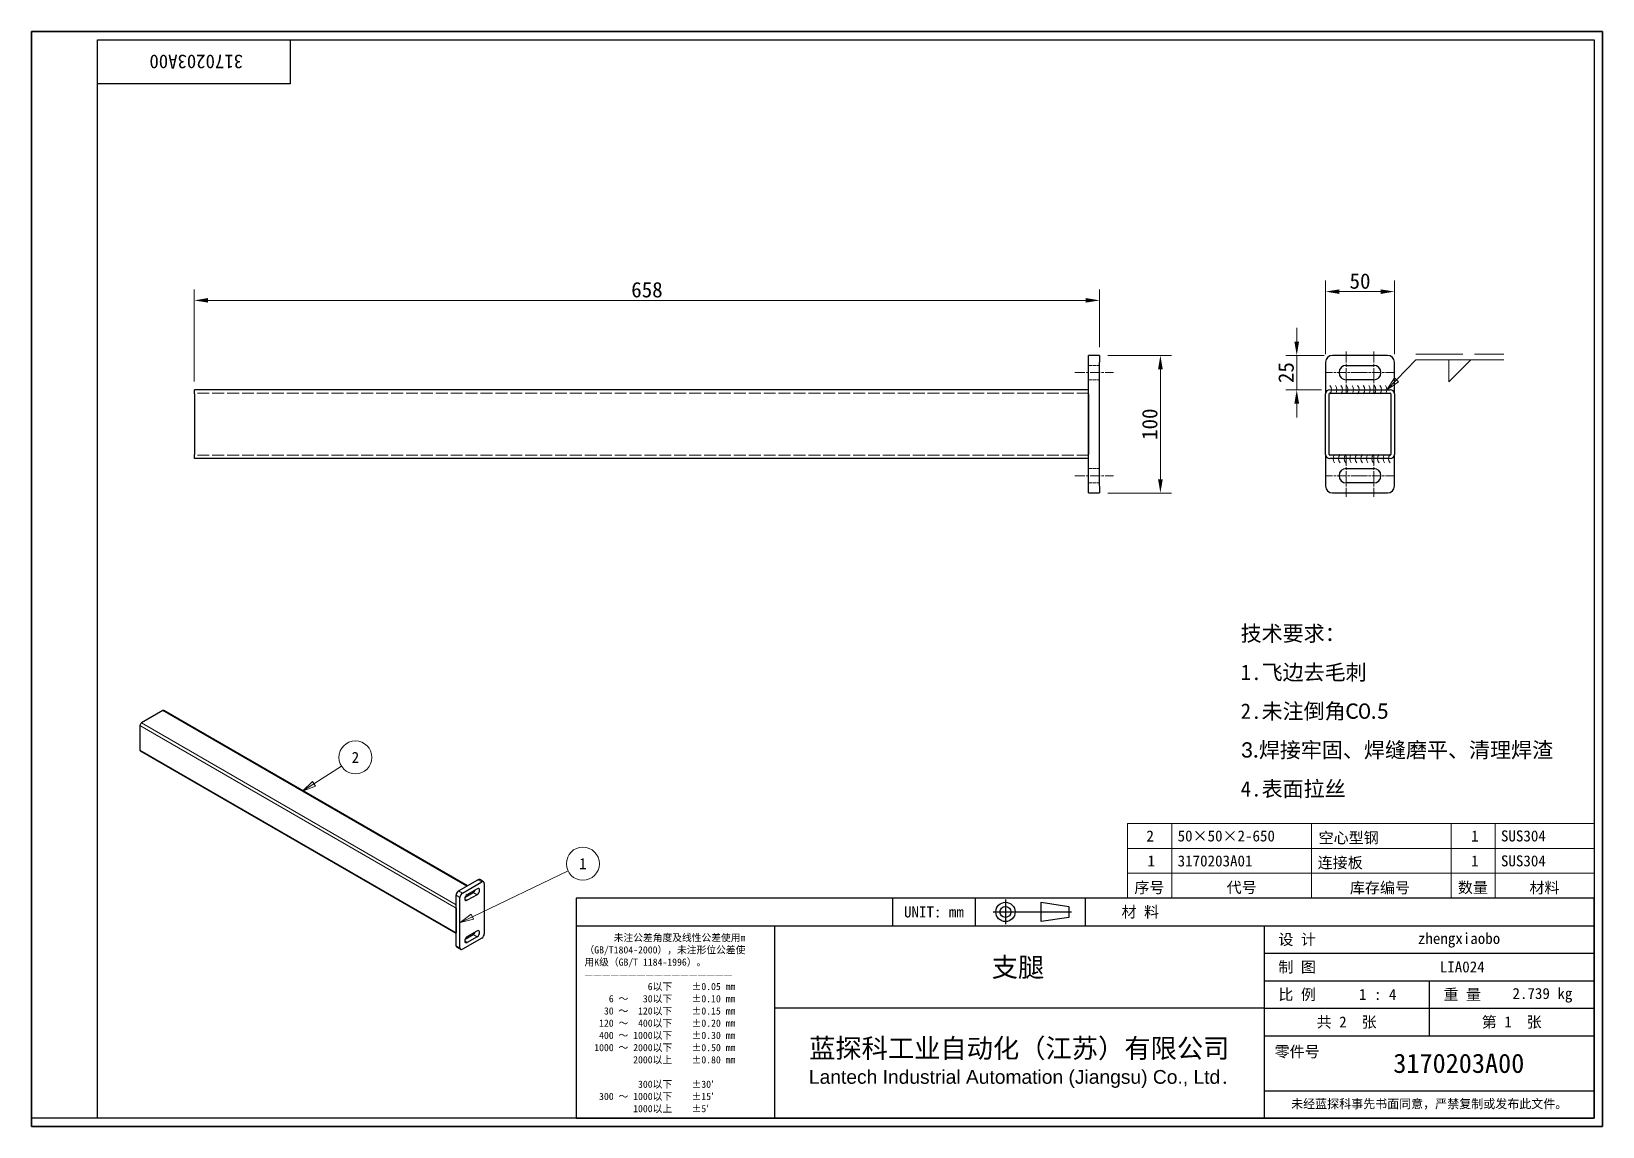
# Model space of a CAD drawing. Header units: millimetres. Extents: x 24 to 1166, y 22 to 818.
import ezdxf
from ezdxf.enums import TextEntityAlignment as Align

# ---------------------------------------------------------------- set-up
doc = ezdxf.new("R2010")
doc.units = ezdxf.units.MM
doc.header["$LTSCALE"] = 4
doc.linetypes.add('CHAIN', pattern=[0.3543, 0.2362, -0.0295, 0.0591, -0.0295])
doc.linetypes.add('DASHED', pattern=[0.2067, 0.1654, -0.0413])
for name, color, linetype, lineweight in [('1', 7, 'Continuous', 18), ('可见 (ISO)', 7, 'Continuous', 25), ('可见窄的 (ISO)', 7, 'Continuous', 18), ('图框 (ISO)', 7, 'Continuous', 35), ('标题 (ISO)', 7, 'Continuous', 25)]:
    doc.layers.add(name, color=color, linetype=linetype, lineweight=lineweight)
for name, color, linetype, lineweight, true_color in [('中心标记 (ISO)', 1, 'CHAIN', 18, 0xff0000), ('中心线 (ISO)', 1, 'CHAIN', 18, 0xff0000), ('尺寸 (ISO)', 7, 'Continuous', 18, 0x008000), ('符号 (ISO)', 7, 'Continuous', 18, 0x008000), ('隐藏 (ISO)', 5, 'DASHED', 18, 0x0000ff)]:
    doc.layers.add(name, color=color, linetype=linetype, lineweight=lineweight, true_color=true_color)
doc.styles.add('文本样式164', font='SimSun.ttf')
doc.styles.add('文本样式165', font='SimSun.ttf')
doc.styles.add('文本样式74', font='SimSun.ttf')
doc.styles.add('最新国标', font='simfang.ttf')
doc.styles.add('注释文本 (ISO)', font='simfang.ttf')
doc.dimstyles.new('默认 (GB)', dxfattribs={"dimscale": 4, "dimtxt": 2.8, "dimasz": 2.5, "dimexe": 2, "dimexo": 1.5, "dimgap": 0.5, "dimtad": 1, "dimtoh": 1, "dimdsep": 46, "dimtxsty": '最新国标', "dimcen": 0.09, "dimdle": 10, "dimclrd": 256, "dimclre": 256, "dimclrt": 256, "dimaunit": 1, "dimadec": 3, "dimazin": 2, "dimtfac": 0.535714, "dimtdec": 3, "dimtmove": 0, "dimatfit": 3, "dimfxl": 0, "dimtolj": 1, "dimlwd": -1, "dimlwe": -1, "dimarcsym": 0})

# ---------------------------------------------------------------- blocks, each defined once
blk = doc.blocks.new('图框 最新国标')
at = {"layer": '图框 (ISO)'}
for p, q in [((6, 7), (6, 204.5)), ((6, 204.5), (291.5, 204.5)), ((291.5, 204.5), (291.5, 5.5)), ((6, 7), (6, 5.5)), ((6, 7), (6, 5.5)), ((291.5, 5.5), (6, 5.5))]:
    blk.add_line(p, q, dxfattribs=at)
at = {"layer": '图框 (ISO)', "color": 7, "linetype": 'Continuous', "lineweight": 25}
for p, q in [((18, 203), (290, 203)), ((18, 7), (18, 203)), ((18, 203), (290, 203)), ((53, 203), (53, 195)), ((290, 203), (290, 7)), ((290, 203), (290, 7)), ((53, 195), (18, 195)), ((290, 7), (6, 7)), ((290, 7), (18, 7))]:
    blk.add_line(p, q, dxfattribs=at)
at = {"layer": '图框 (ISO)', "style": '文本样式74'}
blk.add_attdef('零件代号_001', (44.45, 200.25), '', height=2.5, rotation=180, dxfattribs=at)
blk = doc.blocks.new('标题栏 最新国标')
at = {"layer": '标题 (ISO)'}
for p, q in [((381.98, -183.84), (196.98, -183.84)), ((196.98, -183.84), (196.98, -223.84)), ((254.48, -183.84), (254.48, -188.84)), ((269.48, -183.84), (269.48, -188.84)), ((281.48, -188.09), (281.48, -184.59)), ((281.48, -184.59), (286.48, -185.34)), ((286.48, -185.34), (286.48, -187.34)), ((289.48, -183.84), (289.48, -188.84)), ((381.98, -223.84), (381.98, -183.84)), ((383.48, -183.84), (383.48, -225.34)), ((286.48, -187.34), (281.48, -188.09)), ((196.98, -188.84), (381.98, -188.84)), ((232.98, -188.84), (232.98, -223.84)), ((321.98, -188.84), (321.98, -223.84)), ((321.98, -193.84), (381.98, -193.84)), ((321.98, -198.84), (381.98, -198.84)), ((351.98, -198.84), (351.98, -208.84)), ((321.98, -203.84), (232.98, -203.84)), ((321.98, -203.84), (381.98, -203.84)), ((321.98, -208.84), (381.98, -208.84)), ((321.98, -218.84), (381.98, -218.84)), ((196.98, -223.84), (381.98, -223.84)), ((383.48, -225.34), (196.98, -225.34))]:
    blk.add_line(p, q, dxfattribs=at)
at = {"layer": '标题 (ISO)', "linetype": 'CHAIN', "ltscale": 5.000333}
blk.add_line((274.98, -184.09), (274.98, -188.59), dxfattribs=at)
at = {"layer": '标题 (ISO)', "linetype": 'CHAIN', "ltscale": 15.834605}
blk.add_line((272.73, -186.34), (286.98, -186.34), dxfattribs=at)
at = {"layer": '标题 (ISO)'}
for radius in [1.75, 1]:
    blk.add_circle((274.98, -186.34), radius, dxfattribs=at)
at = {"layer": '1', "style": '文本样式164'}
for s, p in [('UNIT: mm', (261.98, -186.34)), ('材 料', (299.48, -186.34)), ('设 计', (327.98, -191.34)), ('制 图', (327.98, -196.34)), ('比 例', (327.98, -201.34)), ('重 量', (357.98, -201.34)), ('共 2  张', (336.98, -206.34)), ('第 1  张', (366.98, -206.34))]:
    blk.add_text(s, height=2, dxfattribs=at).set_placement(p, align=Align.MIDDLE_CENTER)
at = {"layer": '标题 (ISO)', "style": '注释文本 (ISO)'}
for s, insert, char_height, attachment_point, line_spacing_factor in [('\\fSimSun|b0|i0;{\\H1.3000;      未注公差角度及线性公差使用m\\P}\\fSimSun|b0|i0;{\\H1.3000;（GB/T1804-2000），未注形位公差使\\P}\\fSimSun|b0|i0;{\\H1.3000;用K级（GB/T 1184-1996）。\\P}\\fSimSun|b0|i0;{\\H1.3000;—————————————————\\P}\\fSimSun|b0|i0;{\\H1.3000;             6以下    ±0.05 mm\\P}\\fSimSun|b0|i0;{\\H1.3000;     6 ～   30以下    ±0.10 mm\\P}\\fSimSun|b0|i0;{\\H1.3000;    30 ～  120以下    ±0.15 mm\\P}\\fSimSun|b0|i0;{\\H1.3000;   120 ～  400以下    ±0.20 mm\\P}\\fSimSun|b0|i0;{\\H1.3000;   400 ～ 1000以下    ±0.30 mm\\P}\\fSimSun|b0|i0;{\\H1.3000;  1000 ～ 2000以下    ±0.50 mm\\P}\\fSimSun|b0|i0;{\\H1.3000;          2000以上    ±0.80 mm\\P}\\fSimSun|b0|i0;{\\H1.3000;\\P}\\fSimSun|b0|i0;{\\H1.3000;           300以下    ±30′\\P}\\fSimSun|b0|i0;{\\H1.3000;   300 ～ 1000以下    ±15′\\P}\\fSimSun|b0|i0;{\\H1.3000;          1000以上    ±5′}', (198.48, -206.63), 1.3, 4, 1.023913), ('{\\fMicrosoft YaHei|b0|i0|c134|p34;\\H1.75x;蓝探科工业自动化（江苏）有限公司\\P\\fArial|b0|i0|c0|p34;\\H0.71429x;Lantech Industrial Automation (Jiangsu) Co., Ltd\\fFangSong|b0|i0|c134|p49;.\\H1.15195x; }', (277.48, -213.84), 2, 5, 0.978695)]:
    blk.add_mtext(s, dxfattribs=dict(at, insert=insert, char_height=char_height, attachment_point=attachment_point, line_spacing_factor=line_spacing_factor))
at = {"layer": '标题 (ISO)', "attachment_point": 5, "style": '注释文本 (ISO)'}
for s, insert, char_height in [('\\fFangSong|b0|i0;LIA024', (357.98, -196.34), 2), ('\\fFangSong|b0|i0;零件号', (327.98, -211.84), 2), ('\\fSimSun|b0|i0;{\\H1.6000;未经蓝探科事先书面同意，严禁复制或发布此文件。}', (351.98, -221.34), 1.6)]:
    blk.add_mtext(s, dxfattribs=dict(at, insert=insert, char_height=char_height))
at = {"layer": '标题 (ISO)', "style": '注释文本 (ISO)'}
blk.add_attdef('材料', text='', height=2, dxfattribs=at).set_placement((324.48, -186.34), align=Align.MIDDLE_CENTER)
at = {"layer": '标题 (ISO)'}
for tag, p, height, style in [('设计人_001', (349.92, -192.16), 2, '注释文本 (ISO)'), ('库存编号_001', (272.48, -198.14), 3.5, '文本样式165'), ('视图比例_001', (339.22, -202.33), 2, '注释文本 (ISO)'), ('质量\\P3;_001', (367.11, -202.16), 2, '注释文本 (ISO)'), ('零件代号_001', (345.45, -215.59), 3.5, '文本样式165')]:
    blk.add_attdef(tag, p, '', height=height, dxfattribs=dict(at, style=style))
blk = doc.blocks.new('Caterpillar1')
at = {"layer": '符号 (ISO)'}
for centre in [(241.1, 139.39), (242.11, 139.39), (243.12, 139.39), (244.12, 139.39), (245.13, 139.39), (246.14, 139.39), (247.15, 139.39), (248.16, 139.39), (249.17, 139.39), (250.18, 139.39), (251.19, 139.39)]:
    blk.add_arc(centre, 1.13, 318.1897, 41.8103, dxfattribs=at)
blk = doc.blocks.new('Caterpillar2')
at = {"layer": '符号 (ISO)'}
for centre in [(243.65, 126.89), (244.66, 126.89), (245.67, 126.89), (246.68, 126.89), (247.69, 126.89), (248.7, 126.89), (249.71, 126.89), (250.71, 126.89), (251.72, 126.89), (252.73, 126.89), (253.74, 126.89)]:
    blk.add_arc(centre, 1.13, 138.1897, 221.8103, dxfattribs=at)
blk = doc.blocks.new('焊接符号标识符1')
at = {"layer": '符号 (ISO)', "linetype": 'DASHED', "ltscale": 12.901145}
blk.add_line((257.58, 145.85), (273.58, 145.85), dxfattribs=at)
at = {"layer": '符号 (ISO)'}
for p, q in [((254.06, 141.18), (257.58, 144.8)), ((257.58, 144.8), (273.58, 144.8)), ((263.58, 144.8), (267.58, 144.8)), ((267.58, 144.8), (263.58, 140.8)), ((263.58, 140.8), (263.58, 144.8)), ((253.7, 141.53), (252.31, 139.39)), ((254.06, 141.18), (252.31, 139.39)), ((252.31, 139.39), (254.42, 140.83)), ((254.42, 140.83), (253.7, 141.53))]:
    blk.add_line(p, q, dxfattribs=at)
at = {"layer": '符号 (ISO)', "flags": 128}
blk.add_lwpolyline([(253.7, 141.53), (252.31, 139.39), (254.42, 140.83), (253.7, 141.53)], dxfattribs=at)
at = {"layer": '符号 (ISO)'}
blk.add_solid([(253.7, 141.53), (252.31, 139.39), (254.42, 140.83), (253.7, 141.53)], dxfattribs=at)
blk = doc.blocks.new('*D8')
at = {"layer": 'Defpoints', "color": 0, "transparency": 16777216}
for p in [(800.4, 622.5), (800.4, 582.5), (142.4, 557.5)]:
    blk.add_point(p, dxfattribs=at)
at = {"layer": '尺寸 (ISO)', "color": 116, "true_color": 0x00803f, "transparency": 16777216}
for p, q in [((142.4, 563.5), (142.4, 630.5)), ((800.4, 588.5), (800.4, 630.5)), ((152.4, 622.5), (790.4, 622.5))]:
    blk.add_line(p, q, dxfattribs=at)
for points in [[(152.4, 624.2), (152.4, 620.9), (142.4, 622.5)], [(790.4, 624.2), (790.4, 620.9), (800.4, 622.5)]]:
    blk.add_solid(points, dxfattribs=at)
at = {"layer": '尺寸 (ISO)', "transparency": 16777216, "insert": (471.4, 630.2), "char_height": 11.2, "attachment_point": 5, "style": '最新国标'}
blk.add_mtext('\\A1;658', dxfattribs=at)
blk = doc.blocks.new('*D9')
at = {"layer": 'Defpoints', "color": 0, "transparency": 16777216}
for p in [(969.7, 582.5), (943.7, 557.5), (967.7, 557.5)]:
    blk.add_point(p, dxfattribs=at)
at = {"layer": '尺寸 (ISO)', "color": 116, "true_color": 0x00803f, "transparency": 16777216}
for p, q in [((943.7, 592.5), (943.7, 602.5)), ((963.7, 582.5), (935.7, 582.5)), ((943.7, 582.5), (943.7, 572.5)), ((943.7, 572.5), (943.7, 567.5)), ((943.7, 557.5), (943.7, 567.5)), ((961.7, 557.5), (935.7, 557.5)), ((943.7, 547.5), (943.7, 537.5))]:
    blk.add_line(p, q, dxfattribs=at)
for points in [[(942, 592.5), (945.4, 592.5), (943.7, 582.5)], [(942, 547.5), (945.4, 547.5), (943.7, 557.5)]]:
    blk.add_solid(points, dxfattribs=at)
at = {"layer": '尺寸 (ISO)', "transparency": 16777216, "insert": (936, 570), "char_height": 11.2, "attachment_point": 5, "rotation": 90, "style": '最新国标'}
blk.add_mtext('\\A1;25', dxfattribs=at)
blk = doc.blocks.new('明细栏')
at = {"layer": '符号 (ISO)'}
for p, q in [((290, 60.58), (205.2, 60.58)), ((205.2, 60.58), (205.2, 51.53)), ((213.2, 60.58), (213.2, 51.53)), ((238.6, 60.58), (238.6, 51.53)), ((264, 60.58), (264, 51.53)), ((272, 60.58), (272, 51.53)), ((290, 60.58), (290, 51.53)), ((290, 56.05), (205.2, 56.05)), ((290, 51.53), (205.2, 51.53)), ((205.2, 47), (205.2, 51.53)), ((213.2, 47), (213.2, 51.53)), ((238.6, 47), (238.6, 51.53)), ((264, 47), (264, 51.53)), ((272, 47), (272, 51.53)), ((290, 47), (290, 51.53)), ((290, 47), (205.2, 47))]:
    blk.add_line(p, q, dxfattribs=at)
at = {"layer": '符号 (ISO)', "char_height": 2, "attachment_point": 7, "style": '注释文本 (ISO)'}
for s, insert in [('2', (208.61, 57.3)), ('50×50×2-650', (214.28, 57.28)), ('空心型钢', (239.9, 56.76)), ('1', (267.61, 57.3)), ('SUS304', (273.03, 57.28)), ('1', (208.81, 52.77)), ('3170203A01', (214.28, 52.74)), ('连接板', (239.73, 52.23)), ('1', (267.61, 52.77)), ('SUS304', (273.03, 52.75)), ('序号', (206.42, 47.71)), ('代号', (223.19, 47.73)), ('库存编号', (245.58, 47.66)), ('数量', (265.21, 47.72)), ('材料', (278.21, 47.68))]:
    blk.add_mtext(s, dxfattribs=dict(at, insert=insert))
blk = doc.blocks.new('引出序号1')
at = {"layer": '符号 (ISO)'}
for p, q in [((57.34, 67.79), (62.35, 70.98)), ((57.07, 68.21), (55.23, 66.44)), ((57.34, 67.79), (55.23, 66.44)), ((55.23, 66.44), (57.61, 67.37)), ((57.61, 67.37), (57.07, 68.21))]:
    blk.add_line(p, q, dxfattribs=at)
at = {"layer": '符号 (ISO)', "flags": 128}
blk.add_lwpolyline([(57.07, 68.21), (55.23, 66.44), (57.61, 67.37), (57.07, 68.21)], dxfattribs=at)
at = {"layer": '符号 (ISO)'}
blk.add_circle((64.87, 72.59), 3, dxfattribs=at)
blk.add_solid([(57.07, 68.21), (55.23, 66.44), (57.61, 67.37), (57.07, 68.21)], dxfattribs=at)
at = {"layer": '符号 (ISO)', "insert": (64.87, 72.59), "char_height": 2, "attachment_point": 5, "style": '注释文本 (ISO)'}
blk.add_mtext('2', dxfattribs=at)
blk = doc.blocks.new('引出序号2')
at = {"layer": '符号 (ISO)'}
for p, q in [((86.13, 43.64), (103.52, 51.98)), ((85.91, 44.09), (83.88, 42.56)), ((86.13, 43.64), (83.88, 42.56)), ((83.88, 42.56), (86.35, 43.19)), ((86.35, 43.19), (85.91, 44.09))]:
    blk.add_line(p, q, dxfattribs=at)
at = {"layer": '符号 (ISO)', "flags": 128}
blk.add_lwpolyline([(85.91, 44.09), (83.88, 42.56), (86.35, 43.19), (85.91, 44.09)], dxfattribs=at)
at = {"layer": '符号 (ISO)'}
blk.add_circle((106.21, 53.27), 3, dxfattribs=at)
blk.add_solid([(85.91, 44.09), (83.88, 42.56), (86.35, 43.19), (85.91, 44.09)], dxfattribs=at)
at = {"layer": '符号 (ISO)', "insert": (106.21, 53.27), "char_height": 2, "attachment_point": 5, "style": '注释文本 (ISO)'}
blk.add_mtext('1', dxfattribs=at)
blk = doc.blocks.new('*D13')
at = {"layer": 'Defpoints', "color": 0, "transparency": 16777216}
for p in [(800.4, 582.5), (800.4, 482.5), (844.6, 482.5)]:
    blk.add_point(p, dxfattribs=at)
at = {"layer": '尺寸 (ISO)', "color": 116, "true_color": 0x00803f, "transparency": 16777216}
for p, q in [((806.4, 582.5), (852.6, 582.5)), ((844.6, 572.5), (844.6, 492.5)), ((806.4, 482.5), (852.6, 482.5))]:
    blk.add_line(p, q, dxfattribs=at)
for points in [[(842.9, 572.5), (846.3, 572.5), (844.6, 582.5)], [(842.9, 492.5), (846.3, 492.5), (844.6, 482.5)]]:
    blk.add_solid(points, dxfattribs=at)
at = {"layer": '尺寸 (ISO)', "transparency": 16777216, "insert": (836.9, 532.5), "char_height": 11.2, "attachment_point": 5, "rotation": 90, "style": '最新国标'}
blk.add_mtext('\\A1;100', dxfattribs=at)
blk = doc.blocks.new('*D14')
at = {"layer": 'Defpoints', "color": 0, "transparency": 16777216}
for p in [(1014.7, 628.9), (964.7, 577.5), (1014.7, 577.5)]:
    blk.add_point(p, dxfattribs=at)
at = {"layer": '尺寸 (ISO)', "color": 116, "true_color": 0x00803f, "transparency": 16777216}
for p, q in [((964.7, 583.5), (964.7, 636.9)), ((974.7, 628.9), (1004.7, 628.9)), ((1014.7, 583.5), (1014.7, 636.9))]:
    blk.add_line(p, q, dxfattribs=at)
for points in [[(974.7, 630.5), (974.7, 627.2), (964.7, 628.9)], [(1004.7, 630.5), (1004.7, 627.2), (1014.7, 628.9)]]:
    blk.add_solid(points, dxfattribs=at)
at = {"layer": '尺寸 (ISO)', "transparency": 16777216, "insert": (989.7, 636.5), "char_height": 11.2, "attachment_point": 5, "style": '最新国标'}
blk.add_mtext('\\A1;50', dxfattribs=at)

msp = doc.modelspace()

# ---------------------------------------------------------------- linework, layer by layer
at = {"layer": '中心标记 (ISO)', "ltscale": 8.472857}
for p, q in [((979.679, 585.294), (979.679, 554.794)), ((999.679, 585.294), (999.679, 554.794)), ((979.679, 510.294), (979.679, 479.794)), ((999.679, 510.294), (999.679, 479.794))]:
    msp.add_line(p, q, dxfattribs=at)
at = {"layer": '中心标记 (ISO)', "ltscale": 7.014397}
for p, q in [((989.679, 570.044), (964.429, 570.044)), ((1014.929, 570.044), (989.679, 570.044)), ((989.679, 495.044), (964.429, 495.044)), ((1014.929, 495.044), (989.679, 495.044))]:
    msp.add_line(p, q, dxfattribs=at)
at = {"layer": '中心线 (ISO)', "ltscale": 7.778352}
for p, q in [((782.436, 570.044), (810.436, 570.044)), ((782.436, 495.044), (810.436, 495.044))]:
    msp.add_line(p, q, dxfattribs=at)
at = {"layer": '可见 (ISO)'}
for p, q in [((792.436, 577.544), (792.436, 582.544)), ((800.436, 582.544), (792.436, 582.544)), ((800.436, 582.544), (800.436, 577.544)), ((1009.679, 582.544), (969.679, 582.544)), ((792.436, 487.544), (792.436, 577.544)), ((800.436, 487.544), (800.436, 577.544)), ((964.679, 577.544), (964.679, 554.544)), ((979.679, 575.294), (999.679, 575.294)), ((1014.679, 554.544), (1014.679, 577.544)), ((999.679, 564.794), (979.679, 564.794)), ((792.436, 557.544), (142.436, 557.544)), ((142.436, 554.544), (142.436, 557.544)), ((142.436, 554.544), (142.436, 510.544)), ((792.436, 554.544), (792.436, 510.544)), ((964.679, 510.544), (964.679, 554.544)), ((967.179, 510.544), (967.179, 554.544)), ((967.679, 557.544), (1011.679, 557.544)), ((967.679, 555.044), (1011.679, 555.044)), ((1012.179, 554.544), (1012.179, 510.544)), ((1014.679, 554.544), (1014.679, 510.544)), ((142.436, 507.544), (142.436, 510.544)), ((792.436, 507.544), (142.436, 507.544)), ((964.679, 510.544), (964.679, 487.544)), ((1011.679, 510.044), (967.679, 510.044)), ((1011.679, 507.544), (967.679, 507.544)), ((1014.679, 487.544), (1014.679, 510.544)), ((979.679, 500.294), (999.679, 500.294)), ((792.436, 482.544), (792.436, 487.544)), ((792.436, 482.544), (800.436, 482.544)), ((800.436, 487.544), (800.436, 482.544)), ((969.679, 482.544), (1009.679, 482.544)), ((999.679, 489.794), (979.679, 489.794)), ((119.486, 324.334), (103.93, 315.353)), ((340.896, 197.01), (120.236, 324.409)), ((102.869, 313.516), (102.869, 295.553)), ((332.679, 162.365), (103.18, 294.866)), ((334.447, 193.287), (348.589, 201.452)), ((337.275, 191.654), (351.417, 199.819)), ((340.81, 190.735), (347.882, 194.818)), ((352.667, 199.942), (349.839, 201.575)), ((353.185, 198.798), (353.185, 162.056)), ((332.679, 153.482), (332.679, 190.225)), ((335.507, 151.849), (335.507, 188.592)), ((339.229, 188.802), (345.053, 192.164)), ((347.882, 190.531), (340.81, 186.448)), ((346.49, 193.781), (346.288, 193.897)), ((332.679, 180.835), (332.679, 162.872)), ((339.229, 158.183), (345.053, 161.545)), ((340.81, 160.116), (347.882, 164.199)), ((347.882, 159.912), (340.81, 155.83)), ((336.025, 150.705), (333.197, 152.338)), ((351.417, 158.994), (337.275, 150.829))]:
    msp.add_line(p, q, dxfattribs=at)
for centre, radius, start, end in [((969.679, 577.544), 5, 90, 180), ((1009.679, 577.544), 5, 0, 90), ((979.679, 570.044), 5.25, 90, 270), ((999.679, 570.044), 5.25, 270, 90), ((967.679, 554.544), 3, 90, 180), ((967.679, 554.544), 0.5, 90, 180), ((1011.679, 554.544), 3, 0, 90), ((1011.679, 554.544), 0.5, 0, 90), ((967.679, 510.544), 3, 180, 270), ((967.679, 510.544), 0.5, 180, 270), ((1011.679, 510.544), 0.5, 270, 0), ((1011.679, 510.544), 3, 270, 0), ((979.679, 495.044), 5.25, 90, 270), ((999.679, 495.044), 5.25, 270, 90), ((969.679, 487.544), 5, 180, 270), ((1009.679, 487.544), 5, 270, 0)]:
    msp.add_arc(centre, radius, start, end, dxfattribs=at)
for centre, major_axis, start_param, end_param in [((119.486, 323.11), (0.75, 1.299), 0, 0.78539816), ((103.93, 314.128), (-0.75, -1.299), 3.92699082, 5.49778714), ((103.93, 296.165), (-0.75, -1.299), 5.49778714, 6.28318531), ((347.882, 192.674), (1.312, 2.273), 3.92699082, 7.06858347), ((348.589, 199.41), (1.25, 2.165), 0, 0.78539816), ((351.417, 197.777), (1.25, 2.165), 5.49778714, 7.06858347), ((334.447, 191.245), (-1.25, -2.165), 3.92699082, 5.49778714), ((337.275, 189.612), (1.25, 2.165), 0.78539816, 2.35619449), ((340.81, 188.592), (-1.312, -2.273), 3.92699082, 7.06858347), ((345.053, 194.307), (1.312, 2.273), 3.92699082, 4.94647017), ((340.81, 157.973), (-1.312, -2.273), 3.92699082, 7.06858347), ((345.053, 163.689), (1.312, 2.273), 3.92699082, 4.94647017), ((347.882, 162.056), (1.312, 2.273), 3.92699082, 7.06858347), ((351.417, 161.035), (-1.25, -2.165), 0.78539816, 2.35619449), ((334.447, 154.503), (-1.25, -2.165), 5.49778714, 6.28318531), ((337.275, 152.87), (-1.25, -2.165), 5.49778714, 7.06858347)]:
    msp.add_ellipse(centre, major_axis=major_axis, ratio=0.57735027, start_param=start_param, end_param=end_param, dxfattribs=at)
at = {"layer": '可见窄的 (ISO)'}
for p, q in [((340.457, 196.757), (119.486, 324.334)), ((332.679, 180.835), (102.869, 313.516)), ((332.679, 183.285), (103.93, 315.353)), ((332.679, 162.872), (102.869, 295.553)), ((348.589, 201.452), (351.417, 199.819)), ((332.679, 190.225), (335.507, 188.592)), ((337.275, 191.654), (334.447, 193.287)), ((338.954, 187.52), (340.81, 186.448)), ((345.053, 192.164), (347.882, 190.531)), ((346.274, 193.398), (345.849, 193.644)), ((345.053, 161.545), (347.882, 159.912)), ((335.507, 151.849), (332.679, 153.482)), ((338.954, 156.901), (340.81, 155.83))]:
    msp.add_line(p, q, dxfattribs=at)
at = {"layer": '隐藏 (ISO)', "ltscale": 3.809293}
for p, q in [((792.436, 575.294), (800.436, 575.294)), ((792.436, 564.794), (800.436, 564.794)), ((792.436, 500.294), (800.436, 500.294)), ((792.436, 489.794), (800.436, 489.794))]:
    msp.add_line(p, q, dxfattribs=at)
at = {"layer": '隐藏 (ISO)', "ltscale": 13.102725}
for p, q in [((792.436, 555.044), (142.436, 555.044)), ((792.436, 510.044), (142.436, 510.044))]:
    msp.add_line(p, q, dxfattribs=at)

# ---------------------------------------------------------------- block references
at = {"xscale": 4, "yscale": 4, "zscale": 4}
for name, p, values in [('图框 最新国标', (0, 0), {'零件代号_001': '3170203A00'}), ('标题栏 最新国标', (-367.93, 923.377), {'零件代号_001': '3170203A00', '库存编号_001': '支腿', '质量\\P3;_001': '2.739 kg', '视图比例_001': '1 : 4', '设计人_001': 'zhengxiaobo'})]:
    msp.add_blockref(name, p, dxfattribs=at).add_auto_attribs(values)
at = {"layer": '符号 (ISO)', "xscale": 4, "yscale": 4, "zscale": 4}
for name in ['焊接符号标识符1', 'Caterpillar1', 'Caterpillar2', '引出序号1', '明细栏', '引出序号2']:
    msp.add_blockref(name, (0, 0), dxfattribs=at)

# ---------------------------------------------------------------- texts
at = {"layer": '符号 (ISO)', "insert": (902.912, 323.357), "char_height": 11.2, "width": 248.13945, "attachment_point": 4, "line_spacing_factor": 1.511939, "style": '注释文本 (ISO)'}
msp.add_mtext('\\fFangSong|b0|i0;{\\H11.2000;技术要求：\\P}\\fFangSong|b0|i0;{\\H11.2000;1.飞边去毛刺\\P}\\fFangSong|b0|i0;{\\H11.2000;2.未注倒角}\\fCalibri|b0|i0;{\\H11.2000;C0.5\\P}\\fCalibri|b0|i0;{\\H11.2000;3.}\\fFangSong|b0|i0;{\\H11.2000;焊接牢固、焊缝磨平、清理焊渣\\P}\\fFangSong|b0|i0;{\\H11.2000;4.表面拉丝}', dxfattribs=at)

# ---------------------------------------------------------------- dimensions: what is measured, and where the dimension line sits
at = {"layer": '尺寸 (ISO)', "color": 116, "true_color": 0x00803f}
for base, p1, p2, angle, override, picture, middle in [((1014.679, 628.871), (964.679, 577.544), (1014.679, 577.544), 180, {"dimgap": 0.5, "dimtoh": 0, "dimdec": 2, "dimtol": 0, "dimlim": 0, "dimtp": 0, "dimtm": 0, "dimtdec": 3, "dimtofl": 0, "dimatfit": 1}, '*D14', (989.679, 628.871)), ((800.436, 622.544), (142.436, 557.544), (800.436, 582.544), 180, {"dimgap": 0.5, "dimtoh": 0, "dimdec": 2, "dimtol": 0, "dimlim": 0, "dimtp": 0, "dimtm": 0, "dimtdec": 3, "dimtofl": 0, "dimatfit": 1}, '*D8', (471.436, 622.544)), ((943.7, 557.544), (969.679, 582.544), (967.679, 557.544), 90, {"dimgap": 0.5, "dimtoh": 0, "dimdec": 2, "dimtol": 0, "dimlim": 0, "dimtp": 0, "dimtm": 0, "dimtdec": 3, "dimtofl": 0}, '*D9', (943.7, 570.044)), ((844.587, 482.544), (800.436, 582.544), (800.436, 482.544), 90, {"dimgap": 0.5, "dimtoh": 0, "dimdec": 2, "dimtol": 0, "dimlim": 0, "dimtp": 0, "dimtm": 0, "dimtdec": 3, "dimtofl": 0, "dimatfit": 1}, '*D13', (844.587, 532.544))]:
    dim = msp.add_linear_dim(base=base, p1=p1, p2=p2, angle=angle, dimstyle='默认 (GB)', override=override, dxfattribs=at)
    dim.commit()
    dim.dimension.update_dxf_attribs({"geometry": picture, "text_midpoint": middle, "dimtype": 160})

doc.saveas('drawing.dxf')
